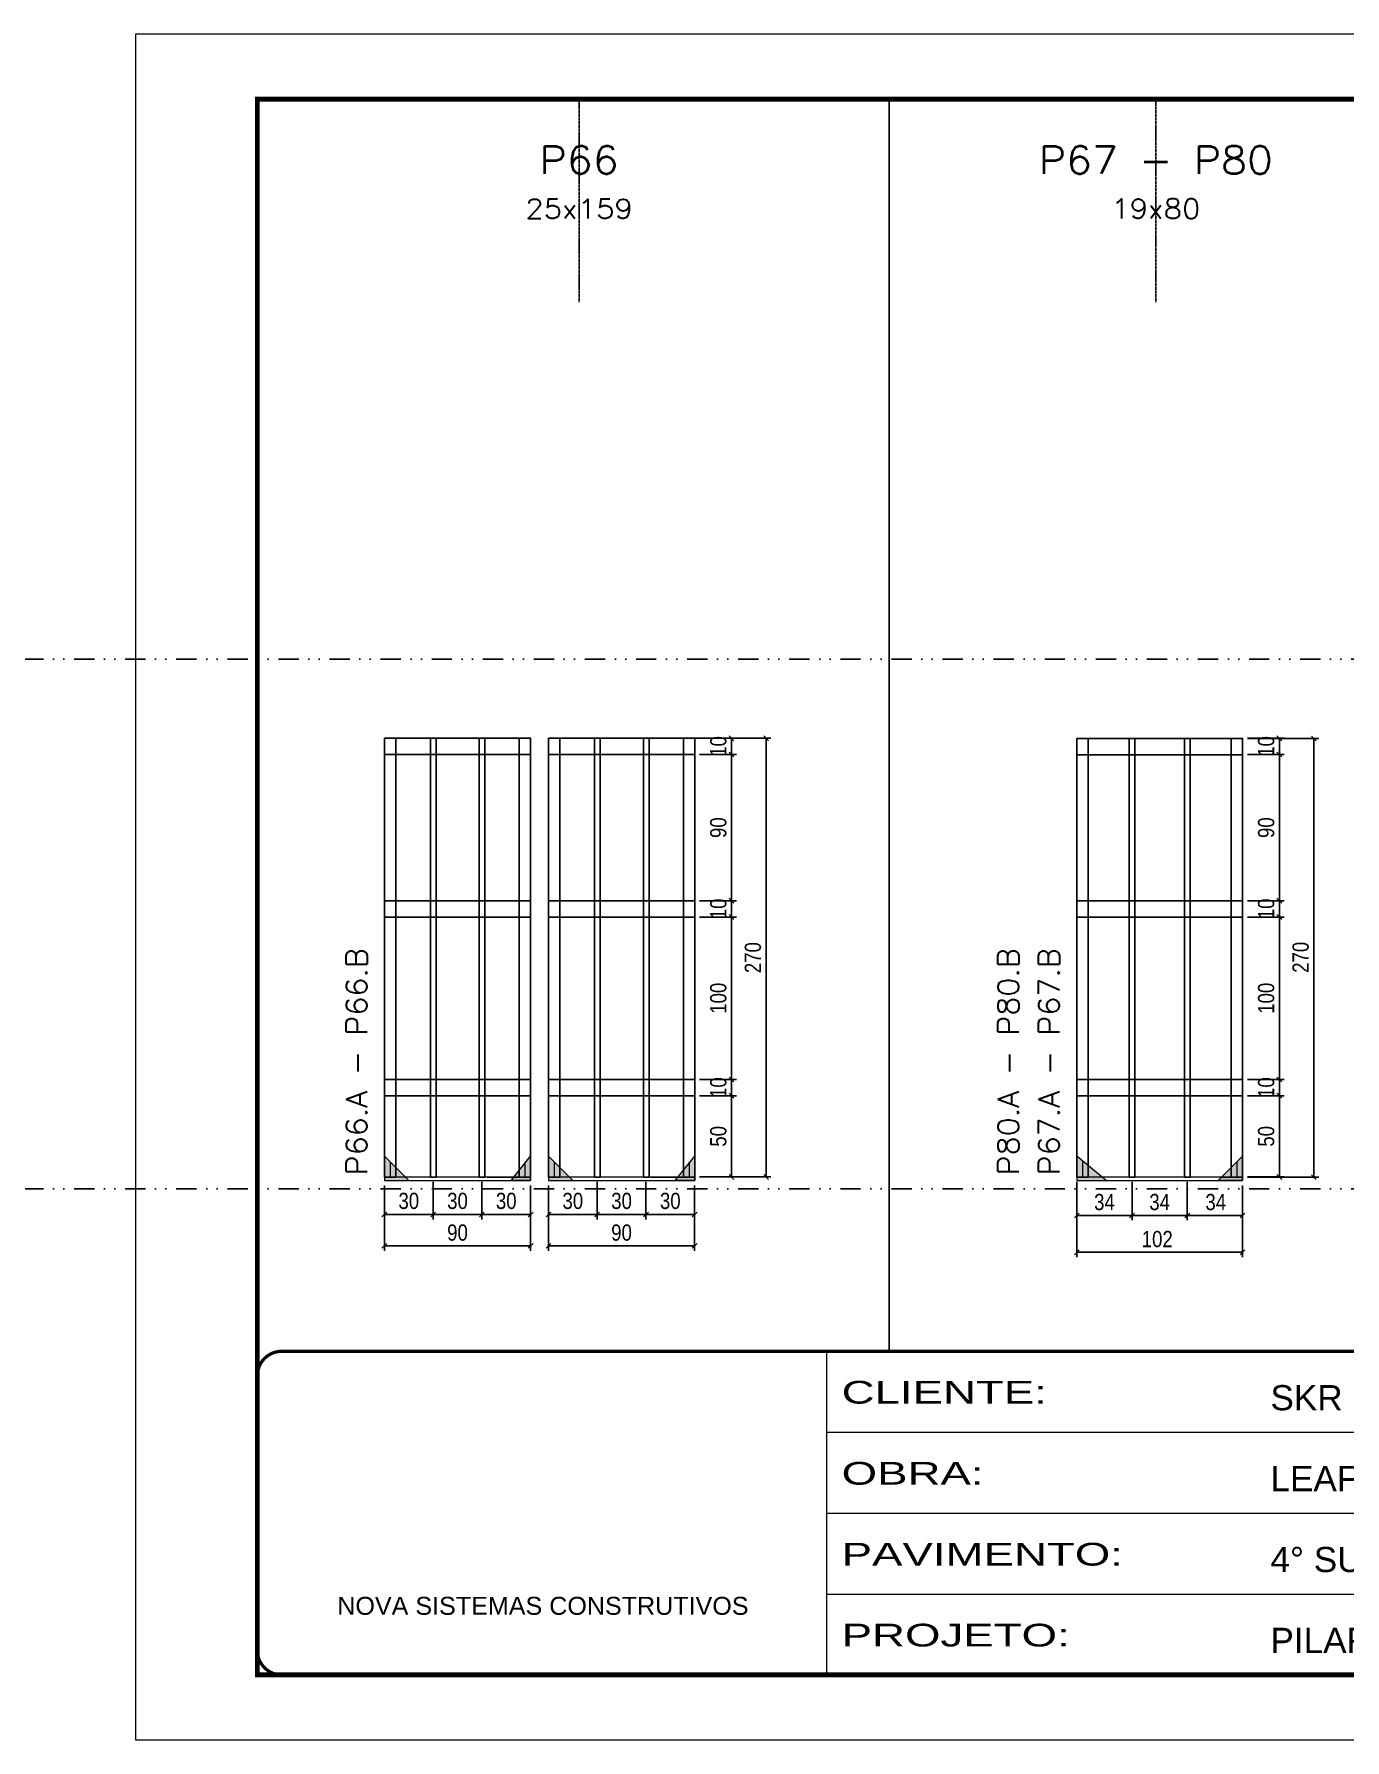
# Model space of a CAD drawing. Header units: millimetres. Extents: x 13777 to 27878, y -21631 to 6985.
# Drawn here: x 15923 to 16730, y -10145 to -9095 of the extents above; entities that cross this region are included whole.
import ezdxf
from ezdxf.enums import TextEntityAlignment as Align

# ---------------------------------------------------------------- set-up
doc = ezdxf.new("R2010")
doc.units = ezdxf.units.MM
for name, pattern in [('CONTINUO', [0]), ('DASHED', [0.75, 0.5, -0.25]), ('DIVIDE2', [0.625, 0.25, -0.125, 0, -0.125, 0, -0.125]), ('HIDDEN', [0.375, 0.25, -0.125])]:
    doc.linetypes.add(name, pattern=pattern)
for name, color, linetype in [('COTA', 241, 'Continuous'), ('Nível', 160, 'Continuous'), ('SARR_2.2x10', 60, 'Continuous'), ('SARR_3.5x7', 81, 'Continuous'), ('SARR_7x7', 40, 'Continuous'), ('Texto de Titulo', 7, 'Continuous'), ('Texto Nível', 251, 'Continuous'), ('Texto Qtd Sarr', 242, 'Continuous')]:
    doc.layers.add(name, color=color, linetype=linetype)
for name, color, linetype, lineweight in [('Folhas', 255, 'Continuous', 9), ('Madeira', 126, 'Continuous', 18), ('Sarr 2.2x7', 40, 'Continuous', 9), ('SARRAFO DE PRESSAO', 251, 'DASHED', 9), ('Texto Seção', 7, 'Continuous', 15)]:
    doc.layers.add(name, color=color, linetype=linetype, lineweight=lineweight)
doc.styles.add('ARIAL', font='arial.ttf')
doc.styles.add('COTA TECNICA', font='techl___.ttf', dxfattribs={"height": 10})
doc.styles.add('REGUA-120', font='ROMANS.shx', dxfattribs={"height": 15})
doc.styles.add('ROMANS', font='romans.shx')
doc.styles.add('Tecnologia', font='')
doc.styles.get('Tecnologia').set_extended_font_data('Forgotten Futurist')
doc.dimstyles.new('PAINEL', dxfattribs={"dimtxt": 10, "dimasz": 3, "dimexe": 3, "dimexo": 3, "dimgap": 3, "dimtad": 1, "dimdec": 1, "dimzin": 12, "dimdsep": 46, "dimtxsty": 'COTA TECNICA', "dimblk1": 'OBLIQUE', "dimblk2": 'OBLIQUE', "dimsah": 1, "dimcen": 0.9, "dimclrd": 4, "dimclre": 4, "dimclrt": 240, "dimadec": 1, "dimazin": 3, "dimtfac": 1, "dimtdec": 1, "dimtmove": 0, "dimatfit": 3, "dimfxl": 1, "dimtolj": 1, "dimtzin": 12, "dimarcsym": 0})

# ---------------------------------------------------------------- blocks, each defined once
blk = doc.blocks.new('_Oblique')
at = {"color": 0, "linetype": 'ByBlock', "lineweight": -2}
blk.add_line((-0.5, -0.5), (0.5, 0.5), dxfattribs=at)
blk = doc.blocks.new('*D2509')
at = {"layer": 'COTA', "color": 4, "lineweight": -2, "transparency": 16777216}
for p, q in [((16239.2, -9804), (16239.2, -9824.9)), ((16269.2, -9801.8), (16269.2, -9824.9)), ((16239.2, -9821.9), (16269.2, -9821.9))]:
    blk.add_line(p, q, dxfattribs=at)
at = {"layer": 'Defpoints', "color": 0, "transparency": 16777216}
for p in [(16239.2, -9801), (16269.2, -9798.8), (16269.2, -9821.9)]:
    blk.add_point(p, dxfattribs=at)
at = {"layer": 'COTA', "color": 4, "lineweight": -2, "transparency": 16777216, "xscale": 3, "yscale": 3, "zscale": 3, "rotation": 180}
blk.add_blockref('_Oblique', (16239.2, -9821.9), dxfattribs=at)
at = {"layer": 'COTA', "color": 4, "lineweight": -2, "transparency": 16777216, "xscale": 3, "yscale": 3, "zscale": 3}
blk.add_blockref('_Oblique', (16269.2, -9821.9), dxfattribs=at)
at = {"layer": 'COTA', "color": 240, "transparency": 16777216, "insert": (16254.2, -9813.6), "char_height": 10, "attachment_point": 5, "style": 'COTA TECNICA'}
blk.add_mtext('\\A1;30', dxfattribs=at)
blk = doc.blocks.new('*D2510')
at = {"layer": 'COTA', "color": 4, "lineweight": -2, "transparency": 16777216}
for p, q in [((16269.2, -9801.8), (16269.2, -9824.9)), ((16299.2, -9801.8), (16299.2, -9824.9)), ((16269.2, -9821.9), (16299.2, -9821.9))]:
    blk.add_line(p, q, dxfattribs=at)
at = {"layer": 'Defpoints', "color": 0, "transparency": 16777216}
for p in [(16269.2, -9798.8), (16299.2, -9798.8), (16299.2, -9821.9)]:
    blk.add_point(p, dxfattribs=at)
at = {"layer": 'COTA', "color": 4, "lineweight": -2, "transparency": 16777216, "xscale": 3, "yscale": 3, "zscale": 3, "rotation": 180}
blk.add_blockref('_Oblique', (16269.2, -9821.9), dxfattribs=at)
at = {"layer": 'COTA', "color": 4, "lineweight": -2, "transparency": 16777216, "xscale": 3, "yscale": 3, "zscale": 3}
blk.add_blockref('_Oblique', (16299.2, -9821.9), dxfattribs=at)
at = {"layer": 'COTA', "color": 240, "transparency": 16777216, "insert": (16284.2, -9813.6), "char_height": 10, "attachment_point": 5, "style": 'COTA TECNICA'}
blk.add_mtext('\\A1;30', dxfattribs=at)
blk = doc.blocks.new('*D2511')
at = {"layer": 'COTA', "color": 4, "lineweight": -2, "transparency": 16777216}
for p, q in [((16299.2, -9801.8), (16299.2, -9824.9)), ((16329.2, -9804), (16329.2, -9824.9)), ((16299.2, -9821.9), (16329.2, -9821.9))]:
    blk.add_line(p, q, dxfattribs=at)
at = {"layer": 'Defpoints', "color": 0, "transparency": 16777216}
for p in [(16299.2, -9798.8), (16329.2, -9801), (16329.2, -9821.9)]:
    blk.add_point(p, dxfattribs=at)
at = {"layer": 'COTA', "color": 4, "lineweight": -2, "transparency": 16777216, "xscale": 3, "yscale": 3, "zscale": 3, "rotation": 180}
blk.add_blockref('_Oblique', (16299.2, -9821.9), dxfattribs=at)
at = {"layer": 'COTA', "color": 4, "lineweight": -2, "transparency": 16777216, "xscale": 3, "yscale": 3, "zscale": 3}
blk.add_blockref('_Oblique', (16329.2, -9821.9), dxfattribs=at)
at = {"layer": 'COTA', "color": 240, "transparency": 16777216, "insert": (16314.2, -9813.6), "char_height": 10, "attachment_point": 5, "style": 'COTA TECNICA'}
blk.add_mtext('\\A1;30', dxfattribs=at)
blk = doc.blocks.new('*D2512')
at = {"layer": 'COTA', "color": 4, "lineweight": -2, "transparency": 16777216}
for p, q in [((16239.2, -9804), (16239.2, -9844.2)), ((16329.2, -9804), (16329.2, -9844.2)), ((16239.2, -9841.2), (16329.2, -9841.2))]:
    blk.add_line(p, q, dxfattribs=at)
at = {"layer": 'Defpoints', "color": 0, "transparency": 16777216}
for p in [(16239.2, -9801), (16329.2, -9801), (16329.2, -9841.2)]:
    blk.add_point(p, dxfattribs=at)
at = {"layer": 'COTA', "color": 4, "lineweight": -2, "transparency": 16777216, "xscale": 3, "yscale": 3, "zscale": 3, "rotation": 180}
blk.add_blockref('_Oblique', (16239.2, -9841.2), dxfattribs=at)
at = {"layer": 'COTA', "color": 4, "lineweight": -2, "transparency": 16777216, "xscale": 3, "yscale": 3, "zscale": 3}
blk.add_blockref('_Oblique', (16329.2, -9841.2), dxfattribs=at)
at = {"layer": 'COTA', "color": 240, "transparency": 16777216, "insert": (16284.2, -9833.1), "char_height": 10, "attachment_point": 5, "style": 'COTA TECNICA'}
blk.add_mtext('\\A1;90', dxfattribs=at)
blk = doc.blocks.new('*D2513')
at = {"layer": 'COTA', "color": 4, "lineweight": -2, "transparency": 16777216}
for p, q in [((16332.2, -9748.8), (16354.9, -9748.8)), ((16351.9, -9798.8), (16351.9, -9748.8)), ((16332.2, -9798.8), (16354.9, -9798.8))]:
    blk.add_line(p, q, dxfattribs=at)
at = {"layer": 'Defpoints', "color": 0, "transparency": 16777216}
for p in [(16329.2, -9748.8), (16351.9, -9748.8), (16329.2, -9798.8)]:
    blk.add_point(p, dxfattribs=at)
at = {"layer": 'COTA', "color": 4, "lineweight": -2, "transparency": 16777216, "xscale": 3, "yscale": 3, "zscale": 3}
for p, rotation in [((16351.9, -9748.8), 90), ((16351.9, -9798.8), 270)]:
    blk.add_blockref('_Oblique', p, dxfattribs=dict(at, rotation=rotation))
at = {"layer": 'COTA', "color": 240, "transparency": 16777216, "insert": (16343.8, -9773.8), "char_height": 10, "attachment_point": 5, "rotation": 90, "style": 'COTA TECNICA'}
blk.add_mtext('\\A1;50', dxfattribs=at)
blk = doc.blocks.new('*D2514')
at = {"layer": 'COTA', "color": 4, "lineweight": -2, "transparency": 16777216}
for p, q in [((16332.2, -9738.8), (16354.9, -9738.8)), ((16351.9, -9748.8), (16351.9, -9738.8)), ((16332.2, -9748.8), (16354.9, -9748.8))]:
    blk.add_line(p, q, dxfattribs=at)
at = {"layer": 'Defpoints', "color": 0, "transparency": 16777216}
for p in [(16329.2, -9738.8), (16351.9, -9738.8), (16329.2, -9748.8)]:
    blk.add_point(p, dxfattribs=at)
at = {"layer": 'COTA', "color": 4, "lineweight": -2, "transparency": 16777216, "xscale": 3, "yscale": 3, "zscale": 3}
for p, rotation in [((16351.9, -9738.8), 90), ((16351.9, -9748.8), 270)]:
    blk.add_blockref('_Oblique', p, dxfattribs=dict(at, rotation=rotation))
at = {"layer": 'COTA', "color": 240, "transparency": 16777216, "insert": (16343.8, -9743.8), "char_height": 10, "attachment_point": 5, "rotation": 90, "style": 'COTA TECNICA'}
blk.add_mtext('\\A1;10', dxfattribs=at)
blk = doc.blocks.new('*D2515')
at = {"layer": 'COTA', "color": 4, "lineweight": -2, "transparency": 16777216}
for p, q in [((16332.2, -9638.8), (16354.9, -9638.8)), ((16351.9, -9738.8), (16351.9, -9638.8)), ((16332.2, -9738.8), (16354.9, -9738.8))]:
    blk.add_line(p, q, dxfattribs=at)
at = {"layer": 'Defpoints', "color": 0, "transparency": 16777216}
for p in [(16329.2, -9638.8), (16351.9, -9638.8), (16329.2, -9738.8)]:
    blk.add_point(p, dxfattribs=at)
at = {"layer": 'COTA', "color": 4, "lineweight": -2, "transparency": 16777216, "xscale": 3, "yscale": 3, "zscale": 3}
for p, rotation in [((16351.9, -9638.8), 90), ((16351.9, -9738.8), 270)]:
    blk.add_blockref('_Oblique', p, dxfattribs=dict(at, rotation=rotation))
at = {"layer": 'COTA', "color": 240, "transparency": 16777216, "insert": (16343.8, -9688.8), "char_height": 10, "attachment_point": 5, "rotation": 90, "style": 'COTA TECNICA'}
blk.add_mtext('\\A1;100', dxfattribs=at)
blk = doc.blocks.new('*D2516')
at = {"layer": 'COTA', "color": 4, "lineweight": -2, "transparency": 16777216}
for p, q in [((16332.2, -9628.8), (16354.9, -9628.8)), ((16332.2, -9638.8), (16354.9, -9638.8)), ((16351.9, -9638.8), (16351.9, -9628.8))]:
    blk.add_line(p, q, dxfattribs=at)
at = {"layer": 'Defpoints', "color": 0, "transparency": 16777216}
for p in [(16329.2, -9628.8), (16329.2, -9638.8), (16351.9, -9628.8)]:
    blk.add_point(p, dxfattribs=at)
at = {"layer": 'COTA', "color": 4, "lineweight": -2, "transparency": 16777216, "xscale": 3, "yscale": 3, "zscale": 3}
for p, rotation in [((16351.9, -9628.8), 90), ((16351.9, -9638.8), 270)]:
    blk.add_blockref('_Oblique', p, dxfattribs=dict(at, rotation=rotation))
at = {"layer": 'COTA', "color": 240, "transparency": 16777216, "insert": (16343.8, -9633.8), "char_height": 10, "attachment_point": 5, "rotation": 90, "style": 'COTA TECNICA'}
blk.add_mtext('\\A1;10', dxfattribs=at)
blk = doc.blocks.new('*D2517')
at = {"layer": 'COTA', "color": 4, "lineweight": -2, "transparency": 16777216}
for p, q in [((16332.2, -9538.8), (16354.9, -9538.8)), ((16351.9, -9628.8), (16351.9, -9538.8)), ((16332.2, -9628.8), (16354.9, -9628.8))]:
    blk.add_line(p, q, dxfattribs=at)
at = {"layer": 'Defpoints', "color": 0, "transparency": 16777216}
for p in [(16329.2, -9538.8), (16351.9, -9538.8), (16329.2, -9628.8)]:
    blk.add_point(p, dxfattribs=at)
at = {"layer": 'COTA', "color": 4, "lineweight": -2, "transparency": 16777216, "xscale": 3, "yscale": 3, "zscale": 3}
for p, rotation in [((16351.9, -9538.8), 90), ((16351.9, -9628.8), 270)]:
    blk.add_blockref('_Oblique', p, dxfattribs=dict(at, rotation=rotation))
at = {"layer": 'COTA', "color": 240, "transparency": 16777216, "insert": (16343.8, -9583.8), "char_height": 10, "attachment_point": 5, "rotation": 90, "style": 'COTA TECNICA'}
blk.add_mtext('\\A1;90', dxfattribs=at)
blk = doc.blocks.new('*D2518')
at = {"layer": 'COTA', "color": 4, "lineweight": -2, "transparency": 16777216}
for p, q in [((16332.2, -9528.8), (16354.9, -9528.8)), ((16351.9, -9538.8), (16351.9, -9528.8)), ((16332.2, -9538.8), (16354.9, -9538.8))]:
    blk.add_line(p, q, dxfattribs=at)
at = {"layer": 'Defpoints', "color": 0, "transparency": 16777216}
for p in [(16329.2, -9528.8), (16351.9, -9528.8), (16329.2, -9538.8)]:
    blk.add_point(p, dxfattribs=at)
at = {"layer": 'COTA', "color": 4, "lineweight": -2, "transparency": 16777216, "xscale": 3, "yscale": 3, "zscale": 3}
for p, rotation in [((16351.9, -9528.8), 90), ((16351.9, -9538.8), 270)]:
    blk.add_blockref('_Oblique', p, dxfattribs=dict(at, rotation=rotation))
at = {"layer": 'COTA', "color": 240, "transparency": 16777216, "insert": (16343.8, -9533.8), "char_height": 10, "attachment_point": 5, "rotation": 90, "style": 'COTA TECNICA'}
blk.add_mtext('\\A1;10', dxfattribs=at)
blk = doc.blocks.new('*D2519')
at = {"layer": 'COTA', "color": 4, "lineweight": -2, "transparency": 16777216}
for p, q in [((16138.2, -9804), (16138.2, -9824.9)), ((16168.2, -9801.8), (16168.2, -9824.9)), ((16138.2, -9821.9), (16168.2, -9821.9))]:
    blk.add_line(p, q, dxfattribs=at)
at = {"layer": 'Defpoints', "color": 0, "transparency": 16777216}
for p in [(16138.2, -9801), (16168.2, -9798.8), (16168.2, -9821.9)]:
    blk.add_point(p, dxfattribs=at)
at = {"layer": 'COTA', "color": 4, "lineweight": -2, "transparency": 16777216, "xscale": 3, "yscale": 3, "zscale": 3, "rotation": 180}
blk.add_blockref('_Oblique', (16138.2, -9821.9), dxfattribs=at)
at = {"layer": 'COTA', "color": 4, "lineweight": -2, "transparency": 16777216, "xscale": 3, "yscale": 3, "zscale": 3}
blk.add_blockref('_Oblique', (16168.2, -9821.9), dxfattribs=at)
at = {"layer": 'COTA', "color": 240, "transparency": 16777216, "insert": (16153.2, -9813.6), "char_height": 10, "attachment_point": 5, "style": 'COTA TECNICA'}
blk.add_mtext('\\A1;30', dxfattribs=at)
blk = doc.blocks.new('*D2520')
at = {"layer": 'COTA', "color": 4, "lineweight": -2, "transparency": 16777216}
for p, q in [((16168.2, -9801.8), (16168.2, -9824.9)), ((16198.2, -9801.8), (16198.2, -9824.9)), ((16168.2, -9821.9), (16198.2, -9821.9))]:
    blk.add_line(p, q, dxfattribs=at)
at = {"layer": 'Defpoints', "color": 0, "transparency": 16777216}
for p in [(16168.2, -9798.8), (16198.2, -9798.8), (16198.2, -9821.9)]:
    blk.add_point(p, dxfattribs=at)
at = {"layer": 'COTA', "color": 4, "lineweight": -2, "transparency": 16777216, "xscale": 3, "yscale": 3, "zscale": 3, "rotation": 180}
blk.add_blockref('_Oblique', (16168.2, -9821.9), dxfattribs=at)
at = {"layer": 'COTA', "color": 4, "lineweight": -2, "transparency": 16777216, "xscale": 3, "yscale": 3, "zscale": 3}
blk.add_blockref('_Oblique', (16198.2, -9821.9), dxfattribs=at)
at = {"layer": 'COTA', "color": 240, "transparency": 16777216, "insert": (16183.2, -9813.6), "char_height": 10, "attachment_point": 5, "style": 'COTA TECNICA'}
blk.add_mtext('\\A1;30', dxfattribs=at)
blk = doc.blocks.new('*D2521')
at = {"layer": 'COTA', "color": 4, "lineweight": -2, "transparency": 16777216}
for p, q in [((16198.2, -9801.8), (16198.2, -9824.9)), ((16228.2, -9804), (16228.2, -9824.9)), ((16198.2, -9821.9), (16228.2, -9821.9))]:
    blk.add_line(p, q, dxfattribs=at)
at = {"layer": 'Defpoints', "color": 0, "transparency": 16777216}
for p in [(16198.2, -9798.8), (16228.2, -9801), (16228.2, -9821.9)]:
    blk.add_point(p, dxfattribs=at)
at = {"layer": 'COTA', "color": 4, "lineweight": -2, "transparency": 16777216, "xscale": 3, "yscale": 3, "zscale": 3, "rotation": 180}
blk.add_blockref('_Oblique', (16198.2, -9821.9), dxfattribs=at)
at = {"layer": 'COTA', "color": 4, "lineweight": -2, "transparency": 16777216, "xscale": 3, "yscale": 3, "zscale": 3}
blk.add_blockref('_Oblique', (16228.2, -9821.9), dxfattribs=at)
at = {"layer": 'COTA', "color": 240, "transparency": 16777216, "insert": (16213.2, -9813.6), "char_height": 10, "attachment_point": 5, "style": 'COTA TECNICA'}
blk.add_mtext('\\A1;30', dxfattribs=at)
blk = doc.blocks.new('*D2522')
at = {"layer": 'COTA', "color": 4, "lineweight": -2, "transparency": 16777216}
for p, q in [((16138.2, -9804), (16138.2, -9844.2)), ((16228.2, -9804), (16228.2, -9844.2)), ((16138.2, -9841.2), (16228.2, -9841.2))]:
    blk.add_line(p, q, dxfattribs=at)
at = {"layer": 'Defpoints', "color": 0, "transparency": 16777216}
for p in [(16138.2, -9801), (16228.2, -9801), (16228.2, -9841.2)]:
    blk.add_point(p, dxfattribs=at)
at = {"layer": 'COTA', "color": 4, "lineweight": -2, "transparency": 16777216, "xscale": 3, "yscale": 3, "zscale": 3, "rotation": 180}
blk.add_blockref('_Oblique', (16138.2, -9841.2), dxfattribs=at)
at = {"layer": 'COTA', "color": 4, "lineweight": -2, "transparency": 16777216, "xscale": 3, "yscale": 3, "zscale": 3}
blk.add_blockref('_Oblique', (16228.2, -9841.2), dxfattribs=at)
at = {"layer": 'COTA', "color": 240, "transparency": 16777216, "insert": (16183.2, -9833.1), "char_height": 10, "attachment_point": 5, "style": 'COTA TECNICA'}
blk.add_mtext('\\A1;90', dxfattribs=at)
blk = doc.blocks.new('*D2523')
at = {"layer": 'COTA', "color": 4, "lineweight": -2, "transparency": 16777216}
for p, q in [((16274, -9528.8), (16376.2, -9528.8)), ((16373.2, -9798.8), (16373.2, -9528.8)), ((16332.2, -9798.8), (16376.2, -9798.8))]:
    blk.add_line(p, q, dxfattribs=at)
at = {"layer": 'Defpoints', "color": 0, "transparency": 16777216}
for p in [(16271, -9528.8), (16373.2, -9528.8), (16329.2, -9798.8)]:
    blk.add_point(p, dxfattribs=at)
at = {"layer": 'COTA', "color": 4, "lineweight": -2, "transparency": 16777216, "xscale": 3, "yscale": 3, "zscale": 3}
for p, rotation in [((16373.2, -9528.8), 90), ((16373.2, -9798.8), 270)]:
    blk.add_blockref('_Oblique', p, dxfattribs=dict(at, rotation=rotation))
at = {"layer": 'COTA', "color": 240, "transparency": 16777216, "insert": (16365.1, -9663.8), "char_height": 10, "attachment_point": 5, "rotation": 90, "style": 'COTA TECNICA'}
blk.add_mtext('\\A1;270', dxfattribs=at)
blk = doc.blocks.new('titulo1')
at = {"layer": 'Defpoints', "color": 252, "linetype": 'HIDDEN', "ltscale": 2}
blk.add_line((0, 0), (0, 125), dxfattribs=at)
at = {"layer": 'Defpoints', "style": 'ROMANS', "oblique": 15}
blk.add_attdef('FOLHA', text='', height=10, dxfattribs=at).set_placement((0, 15.6), align=Align.MIDDLE_CENTER)
at = {"layer": 'Texto Qtd Sarr', "color": 3, "style": 'ROMANS', "oblique": 15}
for tag, height, p in [('TITULO', 17, (0, 71.4)), ('SEÇÃO', 12, (0, 41.5))]:
    blk.add_attdef(tag, text='', height=height, dxfattribs=at).set_placement(p, align=Align.MIDDLE_CENTER)
blk = doc.blocks.new('*D2524')
at = {"layer": 'COTA', "color": 4, "lineweight": -2, "transparency": 16777216}
for p, q in [((16564.5, -9817), (16564.5, -9848.2)), ((16666.5, -9817), (16666.5, -9848.2)), ((16666.5, -9845.2), (16564.5, -9845.2))]:
    blk.add_line(p, q, dxfattribs=at)
at = {"layer": 'Defpoints', "color": 0, "transparency": 16777216}
for p in [(16564.5, -9814), (16666.5, -9814), (16564.5, -9845.2)]:
    blk.add_point(p, dxfattribs=at)
at = {"layer": 'COTA', "color": 4, "lineweight": -2, "transparency": 16777216, "xscale": 3, "yscale": 3, "zscale": 3, "rotation": 180}
blk.add_blockref('_Oblique', (16564.5, -9845.2), dxfattribs=at)
at = {"layer": 'COTA', "color": 4, "lineweight": -2, "transparency": 16777216, "xscale": 3, "yscale": 3, "zscale": 3}
blk.add_blockref('_Oblique', (16666.5, -9845.2), dxfattribs=at)
at = {"layer": 'COTA', "color": 240, "transparency": 16777216, "insert": (16614, -9837.1), "char_height": 10, "attachment_point": 5, "style": 'COTA TECNICA'}
blk.add_mtext('\\A1;102', dxfattribs=at)
blk = doc.blocks.new('*D2525')
at = {"layer": 'COTA', "color": 4, "lineweight": -2, "transparency": 16777216}
for p, q in [((16564.5, -9801.8), (16564.5, -9825.5)), ((16598.5, -9801.8), (16598.5, -9825.5)), ((16598.5, -9822.5), (16564.5, -9822.5))]:
    blk.add_line(p, q, dxfattribs=at)
at = {"layer": 'Defpoints', "color": 0, "transparency": 16777216}
for p in [(16564.5, -9798.8), (16598.5, -9798.8), (16564.5, -9822.5)]:
    blk.add_point(p, dxfattribs=at)
at = {"layer": 'COTA', "color": 4, "lineweight": -2, "transparency": 16777216, "xscale": 3, "yscale": 3, "zscale": 3, "rotation": 180}
blk.add_blockref('_Oblique', (16564.5, -9822.5), dxfattribs=at)
at = {"layer": 'COTA', "color": 4, "lineweight": -2, "transparency": 16777216, "xscale": 3, "yscale": 3, "zscale": 3}
blk.add_blockref('_Oblique', (16598.5, -9822.5), dxfattribs=at)
at = {"layer": 'COTA', "color": 240, "transparency": 16777216, "insert": (16581.5, -9814.3), "char_height": 10, "attachment_point": 5, "style": 'COTA TECNICA'}
blk.add_mtext('\\A1;34', dxfattribs=at)
blk = doc.blocks.new('*D2526')
at = {"layer": 'COTA', "color": 4, "lineweight": -2, "transparency": 16777216}
for p, q in [((16632.5, -9801.8), (16632.5, -9825.5)), ((16666.5, -9804), (16666.5, -9825.5)), ((16632.5, -9822.5), (16666.5, -9822.5))]:
    blk.add_line(p, q, dxfattribs=at)
at = {"layer": 'Defpoints', "color": 0, "transparency": 16777216}
for p in [(16632.5, -9798.8), (16666.5, -9801), (16666.5, -9822.5)]:
    blk.add_point(p, dxfattribs=at)
at = {"layer": 'COTA', "color": 4, "lineweight": -2, "transparency": 16777216, "xscale": 3, "yscale": 3, "zscale": 3, "rotation": 180}
blk.add_blockref('_Oblique', (16632.5, -9822.5), dxfattribs=at)
at = {"layer": 'COTA', "color": 4, "lineweight": -2, "transparency": 16777216, "xscale": 3, "yscale": 3, "zscale": 3}
blk.add_blockref('_Oblique', (16666.5, -9822.5), dxfattribs=at)
at = {"layer": 'COTA', "color": 240, "transparency": 16777216, "insert": (16650, -9814.3), "char_height": 10, "attachment_point": 5, "style": 'COTA TECNICA'}
blk.add_mtext('\\A1;34', dxfattribs=at)
blk = doc.blocks.new('*D2527')
at = {"layer": 'COTA', "color": 4, "lineweight": -2, "transparency": 16777216}
for p, q in [((16669.5, -9748.8), (16692.2, -9748.8)), ((16689.2, -9798.8), (16689.2, -9748.8)), ((16669.5, -9798.8), (16692.2, -9798.8))]:
    blk.add_line(p, q, dxfattribs=at)
at = {"layer": 'Defpoints', "color": 0, "transparency": 16777216}
for p in [(16666.5, -9748.8), (16689.2, -9748.8), (16666.5, -9798.8)]:
    blk.add_point(p, dxfattribs=at)
at = {"layer": 'COTA', "color": 4, "lineweight": -2, "transparency": 16777216, "xscale": 3, "yscale": 3, "zscale": 3}
for p, rotation in [((16689.2, -9748.8), 90), ((16689.2, -9798.8), 270)]:
    blk.add_blockref('_Oblique', p, dxfattribs=dict(at, rotation=rotation))
at = {"layer": 'COTA', "color": 240, "transparency": 16777216, "insert": (16681.1, -9773.8), "char_height": 10, "attachment_point": 5, "rotation": 90, "style": 'COTA TECNICA'}
blk.add_mtext('\\A1;50', dxfattribs=at)
blk = doc.blocks.new('*D2528')
at = {"layer": 'COTA', "color": 4, "lineweight": -2, "transparency": 16777216}
for p, q in [((16598.5, -9801.8), (16598.5, -9825.5)), ((16632.5, -9801.8), (16632.5, -9825.5)), ((16598.5, -9822.5), (16632.5, -9822.5))]:
    blk.add_line(p, q, dxfattribs=at)
at = {"layer": 'Defpoints', "color": 0, "transparency": 16777216}
for p in [(16598.5, -9798.8), (16632.5, -9798.8), (16632.5, -9822.5)]:
    blk.add_point(p, dxfattribs=at)
at = {"layer": 'COTA', "color": 4, "lineweight": -2, "transparency": 16777216, "xscale": 3, "yscale": 3, "zscale": 3, "rotation": 180}
blk.add_blockref('_Oblique', (16598.5, -9822.5), dxfattribs=at)
at = {"layer": 'COTA', "color": 4, "lineweight": -2, "transparency": 16777216, "xscale": 3, "yscale": 3, "zscale": 3}
blk.add_blockref('_Oblique', (16632.5, -9822.5), dxfattribs=at)
at = {"layer": 'COTA', "color": 240, "transparency": 16777216, "insert": (16615.5, -9814.3), "char_height": 10, "attachment_point": 5, "style": 'COTA TECNICA'}
blk.add_mtext('\\A1;34', dxfattribs=at)
blk = doc.blocks.new('*D2529')
at = {"layer": 'COTA', "color": 4, "lineweight": -2, "transparency": 16777216}
for p, q in [((16669.5, -9738.8), (16692.2, -9738.8)), ((16689.2, -9748.8), (16689.2, -9738.8)), ((16669.5, -9748.8), (16692.2, -9748.8))]:
    blk.add_line(p, q, dxfattribs=at)
at = {"layer": 'Defpoints', "color": 0, "transparency": 16777216}
for p in [(16666.5, -9738.8), (16689.2, -9738.8), (16666.5, -9748.8)]:
    blk.add_point(p, dxfattribs=at)
at = {"layer": 'COTA', "color": 4, "lineweight": -2, "transparency": 16777216, "xscale": 3, "yscale": 3, "zscale": 3}
for p, rotation in [((16689.2, -9738.8), 90), ((16689.2, -9748.8), 270)]:
    blk.add_blockref('_Oblique', p, dxfattribs=dict(at, rotation=rotation))
at = {"layer": 'COTA', "color": 240, "transparency": 16777216, "insert": (16681.1, -9743.8), "char_height": 10, "attachment_point": 5, "rotation": 90, "style": 'COTA TECNICA'}
blk.add_mtext('\\A1;10', dxfattribs=at)
blk = doc.blocks.new('*D2530')
at = {"layer": 'COTA', "color": 4, "lineweight": -2, "transparency": 16777216}
for p, q in [((16669.5, -9638.8), (16692.2, -9638.8)), ((16689.2, -9738.8), (16689.2, -9638.8)), ((16669.5, -9738.8), (16692.2, -9738.8))]:
    blk.add_line(p, q, dxfattribs=at)
at = {"layer": 'Defpoints', "color": 0, "transparency": 16777216}
for p in [(16666.5, -9638.8), (16689.2, -9638.8), (16666.5, -9738.8)]:
    blk.add_point(p, dxfattribs=at)
at = {"layer": 'COTA', "color": 4, "lineweight": -2, "transparency": 16777216, "xscale": 3, "yscale": 3, "zscale": 3}
for p, rotation in [((16689.2, -9638.8), 90), ((16689.2, -9738.8), 270)]:
    blk.add_blockref('_Oblique', p, dxfattribs=dict(at, rotation=rotation))
at = {"layer": 'COTA', "color": 240, "transparency": 16777216, "insert": (16681.1, -9688.8), "char_height": 10, "attachment_point": 5, "rotation": 90, "style": 'COTA TECNICA'}
blk.add_mtext('\\A1;100', dxfattribs=at)
blk = doc.blocks.new('*D2531')
at = {"layer": 'COTA', "color": 4, "lineweight": -2, "transparency": 16777216}
for p, q in [((16669.5, -9628.8), (16692.2, -9628.8)), ((16669.5, -9638.8), (16692.2, -9638.8)), ((16689.2, -9638.8), (16689.2, -9628.8))]:
    blk.add_line(p, q, dxfattribs=at)
at = {"layer": 'Defpoints', "color": 0, "transparency": 16777216}
for p in [(16666.5, -9628.8), (16666.5, -9638.8), (16689.2, -9628.8)]:
    blk.add_point(p, dxfattribs=at)
at = {"layer": 'COTA', "color": 4, "lineweight": -2, "transparency": 16777216, "xscale": 3, "yscale": 3, "zscale": 3}
for p, rotation in [((16689.2, -9628.8), 90), ((16689.2, -9638.8), 270)]:
    blk.add_blockref('_Oblique', p, dxfattribs=dict(at, rotation=rotation))
at = {"layer": 'COTA', "color": 240, "transparency": 16777216, "insert": (16681.1, -9633.8), "char_height": 10, "attachment_point": 5, "rotation": 90, "style": 'COTA TECNICA'}
blk.add_mtext('\\A1;10', dxfattribs=at)
blk = doc.blocks.new('*D2532')
at = {"layer": 'COTA', "color": 4, "lineweight": -2, "transparency": 16777216}
for p, q in [((16669.5, -9538.8), (16692.2, -9538.8)), ((16689.2, -9628.8), (16689.2, -9538.8)), ((16669.5, -9628.8), (16692.2, -9628.8))]:
    blk.add_line(p, q, dxfattribs=at)
at = {"layer": 'Defpoints', "color": 0, "transparency": 16777216}
for p in [(16666.5, -9538.8), (16689.2, -9538.8), (16666.5, -9628.8)]:
    blk.add_point(p, dxfattribs=at)
at = {"layer": 'COTA', "color": 4, "lineweight": -2, "transparency": 16777216, "xscale": 3, "yscale": 3, "zscale": 3}
for p, rotation in [((16689.2, -9538.8), 90), ((16689.2, -9628.8), 270)]:
    blk.add_blockref('_Oblique', p, dxfattribs=dict(at, rotation=rotation))
at = {"layer": 'COTA', "color": 240, "transparency": 16777216, "insert": (16681.1, -9583.8), "char_height": 10, "attachment_point": 5, "rotation": 90, "style": 'COTA TECNICA'}
blk.add_mtext('\\A1;90', dxfattribs=at)
blk = doc.blocks.new('*D2533')
at = {"layer": 'COTA', "color": 4, "lineweight": -2, "transparency": 16777216}
for p, q in [((16669.5, -9528.8), (16692.2, -9528.8)), ((16689.2, -9538.8), (16689.2, -9528.8)), ((16669.5, -9538.8), (16692.2, -9538.8))]:
    blk.add_line(p, q, dxfattribs=at)
at = {"layer": 'Defpoints', "color": 0, "transparency": 16777216}
for p in [(16666.5, -9528.8), (16689.2, -9528.8), (16666.5, -9538.8)]:
    blk.add_point(p, dxfattribs=at)
at = {"layer": 'COTA', "color": 4, "lineweight": -2, "transparency": 16777216, "xscale": 3, "yscale": 3, "zscale": 3}
for p, rotation in [((16689.2, -9528.8), 90), ((16689.2, -9538.8), 270)]:
    blk.add_blockref('_Oblique', p, dxfattribs=dict(at, rotation=rotation))
at = {"layer": 'COTA', "color": 240, "transparency": 16777216, "insert": (16681.1, -9533.8), "char_height": 10, "attachment_point": 5, "rotation": 90, "style": 'COTA TECNICA'}
blk.add_mtext('\\A1;10', dxfattribs=at)
blk = doc.blocks.new('*D2534')
at = {"layer": 'COTA', "color": 4, "lineweight": -2, "transparency": 16777216}
for p, q in [((16669.5, -9528.9), (16713.4, -9528.9)), ((16710.4, -9798.9), (16710.4, -9528.9)), ((16669.5, -9798.9), (16713.4, -9798.9))]:
    blk.add_line(p, q, dxfattribs=at)
at = {"layer": 'Defpoints', "color": 0, "transparency": 16777216}
for p in [(16666.5, -9528.9), (16710.4, -9528.9), (16666.5, -9798.9)]:
    blk.add_point(p, dxfattribs=at)
at = {"layer": 'COTA', "color": 4, "lineweight": -2, "transparency": 16777216, "xscale": 3, "yscale": 3, "zscale": 3}
for p, rotation in [((16710.4, -9528.9), 90), ((16710.4, -9798.9), 270)]:
    blk.add_blockref('_Oblique', p, dxfattribs=dict(at, rotation=rotation))
at = {"layer": 'COTA', "color": 240, "transparency": 16777216, "insert": (16702.3, -9663.6), "char_height": 10, "attachment_point": 5, "rotation": 90, "style": 'COTA TECNICA'}
blk.add_mtext('\\A1;270', dxfattribs=at)
blk = doc.blocks.new('9999999999')
at = {"color": 30, "linetype": 'CONTINUO'}
for p, q in [((98564.6, 34230.2), (98564.6, 34429.4)), ((98564.6, 34379.6), (99584, 34379.6)), ((98564.6, 34329.8), (99488, 34329.8)), ((99584, 34329.8), (99488, 34329.8)), ((99488, 34329.8), (99488, 34230.2)), ((98564.6, 34280), (99488, 34280))]:
    blk.add_line(p, q, dxfattribs=at)
at = {"color": 30, "linetype": 'CONTINUO', "const_width": 2}
blk.add_lwpolyline([(99584, 34230.2), (99584, 34414.4, 0.414214), (99569, 34429.4), (98229, 34429.4, 0.414214), (98214, 34414.4), (98214, 34245.2, 0.414214), (98229, 34230.2), (99584, 34230.2)], format="xyb", dxfattribs=at)
at = {"layer": 'Folhas'}
blk.add_lwpolyline([(98139, 34190.2), (99624, 34190.2), (99624, 35240.2), (98139, 35240.2)], close=True, dxfattribs=at)
at = {"layer": 'Folhas', "color": 30, "const_width": 3}
blk.add_lwpolyline([(98214, 34230.2), (99584, 34230.2), (99584, 35200.2), (98214, 35200.2)], close=True, dxfattribs=at)
at = {"color": 7, "linetype": 'Continuous', "ltscale": 5, "style": 'ARIAL'}
for s, height, p in [('SKR', 15.48, (98837.7, 34393.1)), ('LEAF LOEFGREN', 15.483, (98837.7, 34343.3)), ('4° SUBSOLO', 15.48, (98837.7, 34293.5)), ('NOVA SISTEMAS CONSTRUTIVOS', 11.059, (98263.2, 34267.2)), ('PILARES', 15.48, (98837.7, 34243.7))]:
    blk.add_text(s, height=height, dxfattribs=at).set_placement(p)
at = {"layer": 'Folhas', "color": 7, "style": 'Tecnologia', "width": 1.5}
for s, p in [('CLIENTE:', (98573.7, 34397.2)), ('OBRA:', (98573.7, 34347.3)), ('PAVIMENTO:', (98573.7, 34297.5)), ('PROJETO:', (98573.7, 34247.7))]:
    blk.add_text(s, height=14, dxfattribs=at).set_placement(p)

msp = doc.modelspace()

# ---------------------------------------------------------------- hatches: boundary and pattern name
at = {"layer": 'Madeira'}
h = msp.add_hatch(color=252, dxfattribs=at)
h.dxf.hatch_style = 2
h.paths.add_polyline_path([(16138.24, -9786.04), (16138.24, -9801.04), (16153.24, -9801.04)])
h = msp.add_hatch(color=252, dxfattribs=at)
h.dxf.hatch_style = 2
h.paths.add_polyline_path([(16228.24, -9786.04), (16228.24, -9801.04), (16216.24, -9801.04)])
h = msp.add_hatch(color=252, dxfattribs=at)
h.dxf.hatch_style = 2
h.paths.add_polyline_path([(16239.24, -9786.04), (16239.24, -9801.04), (16254.24, -9801.04)])
h = msp.add_hatch(color=252, dxfattribs=at)
h.dxf.hatch_style = 2
h.paths.add_polyline_path([(16329.24, -9786.04), (16329.24, -9801.04), (16317.24, -9801.04)])
h = msp.add_hatch(color=252, dxfattribs=at)
h.dxf.hatch_style = 2
h.paths.add_polyline_path([(16564.5, -9786.04), (16564.5, -9801.04), (16582.5, -9801.04)])
h = msp.add_hatch(color=252, dxfattribs=at)
h.dxf.hatch_style = 2
h.paths.add_polyline_path([(16666.5, -9786.04), (16666.5, -9801.04), (16651.5, -9801.04)])

# ---------------------------------------------------------------- linework, layer by layer
at = {"layer": 'Madeira', "color": 250, "linetype": 'HIDDEN'}
for p, q in [((16141.74, -9789.54), (16141.74, -9798.84)), ((16224.74, -9789.54), (16224.74, -9798.84)), ((16242.74, -9789.54), (16242.74, -9798.84)), ((16325.74, -9789.54), (16325.74, -9798.84)), ((16148.08, -9798.84), (16138.24, -9798.84)), ((16148.08, -9798.84), (16138.24, -9798.84)), ((16218.41, -9798.84), (16228.24, -9798.84)), ((16218.41, -9798.84), (16228.24, -9798.84)), ((16249.08, -9798.84), (16239.24, -9798.84)), ((16249.08, -9798.84), (16239.24, -9798.84)), ((16319.41, -9798.84), (16329.24, -9798.84)), ((16319.41, -9798.84), (16329.24, -9798.84))]:
    msp.add_line(p, q, dxfattribs=at)
at = {"layer": 'Madeira', "color": 1, "linetype": 'HIDDEN'}
for p, q in [((16141.74, -9789.54), (16141.74, -9798.84)), ((16145.24, -9793.04), (16145.24, -9798.84)), ((16224.74, -9789.54), (16224.74, -9798.84)), ((16242.74, -9789.54), (16242.74, -9798.84)), ((16246.24, -9793.04), (16246.24, -9798.84)), ((16325.74, -9789.54), (16325.74, -9798.84)), ((16568, -9789.54), (16568, -9798.84)), ((16568, -9789.54), (16568, -9798.84)), ((16571.5, -9793.04), (16571.5, -9798.84)), ((16663, -9789.54), (16663, -9798.84)), ((16663, -9789.54), (16663, -9798.84)), ((16154.04, -9798.84), (16138.24, -9798.84)), ((16201.44, -9798.84), (16228.24, -9798.84)), ((16255.04, -9798.84), (16239.24, -9798.84)), ((16302.44, -9798.84), (16329.24, -9798.84)), ((16574.34, -9798.84), (16564.5, -9798.84)), ((16574.34, -9798.84), (16564.5, -9798.84)), ((16580.3, -9798.84), (16564.5, -9798.84)), ((16653.7, -9798.84), (16666.5, -9798.84)), ((16656.67, -9798.84), (16666.5, -9798.84)), ((16656.67, -9798.84), (16666.5, -9798.84))]:
    msp.add_line(p, q, dxfattribs=at)
at = {"layer": 'Madeira', "color": 250}
for p, q in [((16138.24, -9798.84), (16138.24, -9801.04)), ((16138.24, -9798.84), (16138.24, -9801.04)), ((16138.24, -9798.84), (16138.24, -9801.04)), ((16239.24, -9798.84), (16239.24, -9801.04)), ((16239.24, -9798.84), (16239.24, -9801.04)), ((16239.24, -9798.84), (16239.24, -9801.04))]:
    msp.add_line(p, q, dxfattribs=at)
at = {"layer": 'Madeira'}
msp.add_line((16564.5, -9798.84), (16564.5, -9801.04), dxfattribs=at)
msp.add_line((16564.5, -9798.84), (16564.5, -9801.04), dxfattribs=at)
msp.add_line((16564.5, -9798.84), (16564.5, -9801.04), dxfattribs=at)
at = {"layer": 'Madeira', "color": 0}
for points in [[(16138.24, -9786.04), (16138.24, -9801.04), (16153.24, -9801.04), (16138.24, -9786.04)], [(16228.24, -9786.04), (16228.24, -9801.04), (16216.24, -9801.04), (16228.24, -9786.04)], [(16239.24, -9786.04), (16239.24, -9801.04), (16254.24, -9801.04), (16239.24, -9786.04)], [(16329.24, -9786.04), (16329.24, -9801.04), (16317.24, -9801.04), (16329.24, -9786.04)], [(16564.5, -9786.04), (16564.5, -9801.04), (16582.5, -9801.04), (16564.5, -9786.04)], [(16666.5, -9786.04), (16666.5, -9801.04), (16651.5, -9801.04), (16666.5, -9786.04)]]:
    msp.add_lwpolyline(points, dxfattribs=at)
at = {"layer": 'Nível', "color": 4, "linetype": 'DIVIDE2', "ltscale": 50}
for p, q in [((13777.11, -9480.04), (21531.15, -9480.04)), ((13777.11, -9806.04), (21531.15, -9806.04))]:
    msp.add_line(p, q, dxfattribs=at)
at = {"layer": 'Sarr 2.2x7'}
for p, q in [((16138.24, -9798.84), (16138.24, -9801.04)), ((16228.24, -9801.04), (16228.24, -9798.84)), ((16239.24, -9798.84), (16239.24, -9801.04)), ((16329.24, -9801.04), (16329.24, -9798.84))]:
    msp.add_line(p, q, dxfattribs=at)
for points in [[(16228.24, -9798.84), (16138.24, -9798.84), (16138.24, -9801.04), (16228.24, -9801.04)], [(16329.24, -9798.84), (16239.24, -9798.84), (16239.24, -9801.04), (16329.24, -9801.04)], [(16666.5, -9798.84), (16564.5, -9798.84), (16564.5, -9801.04), (16666.5, -9801.04)]]:
    msp.add_lwpolyline(points, close=True, dxfattribs=at)
at = {"layer": 'SARR_2.2x10'}
for points in [[(16138.24, -9528.81), (16228.24, -9528.81), (16228.24, -9538.81), (16138.24, -9538.81)], [(16239.24, -9528.81), (16329.24, -9528.81), (16329.24, -9538.81), (16239.24, -9538.81)], [(16564.5, -9528.88), (16666.51, -9528.88), (16666.51, -9538.88), (16564.5, -9538.88)], [(16138.24, -9628.84), (16228.24, -9628.84), (16228.24, -9638.84), (16138.24, -9638.84)], [(16239.24, -9628.84), (16329.24, -9628.84), (16329.24, -9638.84), (16239.24, -9638.84)], [(16564.5, -9628.88), (16666.51, -9628.88), (16666.51, -9638.88), (16564.5, -9638.88)], [(16138.24, -9738.84), (16228.24, -9738.84), (16228.24, -9748.84), (16138.24, -9748.84)], [(16239.24, -9738.84), (16329.24, -9738.84), (16329.24, -9748.84), (16239.24, -9748.84)], [(16564.5, -9738.88), (16666.51, -9738.88), (16666.51, -9748.88), (16564.5, -9748.88)]]:
    msp.add_lwpolyline(points, close=True, dxfattribs=at)
at = {"layer": 'SARR_3.5x7'}
for p, q in [((16166.49, -9798.84), (16166.49, -9528.81)), ((16166.49, -9528.81), (16168.24, -9528.81)), ((16169.99, -9528.81), (16168.24, -9528.81)), ((16169.99, -9798.84), (16169.99, -9528.81)), ((16196.62, -9798.84), (16196.62, -9528.81)), ((16196.62, -9528.81), (16198.37, -9528.81)), ((16200.12, -9528.81), (16198.37, -9528.81)), ((16200.12, -9798.84), (16200.12, -9528.81)), ((16267.49, -9798.84), (16267.49, -9528.81)), ((16267.49, -9528.81), (16269.24, -9528.81)), ((16270.99, -9528.81), (16269.24, -9528.81)), ((16270.99, -9798.84), (16270.99, -9528.81)), ((16297.62, -9798.84), (16297.62, -9528.81)), ((16297.62, -9528.81), (16299.37, -9528.81)), ((16301.12, -9528.81), (16299.37, -9528.81)), ((16301.12, -9798.84), (16301.12, -9528.81)), ((16596.75, -9798.84), (16596.76, -9528.88)), ((16596.76, -9528.88), (16598.51, -9528.88)), ((16600.26, -9528.88), (16598.51, -9528.88)), ((16600.25, -9798.84), (16600.26, -9528.88)), ((16630.75, -9798.84), (16630.76, -9528.88)), ((16630.76, -9528.88), (16632.51, -9528.88)), ((16634.26, -9528.88), (16632.51, -9528.88)), ((16634.25, -9798.84), (16634.26, -9528.88)), ((16166.49, -9798.84), (16168.24, -9798.84)), ((16169.99, -9798.84), (16168.24, -9798.84)), ((16196.62, -9798.84), (16198.37, -9798.84)), ((16200.12, -9798.84), (16198.37, -9798.84)), ((16267.49, -9798.84), (16269.24, -9798.84)), ((16270.99, -9798.84), (16269.24, -9798.84)), ((16297.62, -9798.84), (16299.37, -9798.84)), ((16301.12, -9798.84), (16299.37, -9798.84)), ((16596.75, -9798.84), (16598.5, -9798.84)), ((16600.25, -9798.84), (16598.5, -9798.84)), ((16630.75, -9798.84), (16632.5, -9798.84)), ((16634.25, -9798.84), (16632.5, -9798.84))]:
    msp.add_line(p, q, dxfattribs=at)
at = {"layer": 'SARR_7x7'}
for points in [[(16138.24, -9798.84), (16145.24, -9798.84), (16145.24, -9528.81), (16138.24, -9528.81)], [(16221.24, -9798.84), (16228.24, -9798.84), (16228.24, -9528.81), (16221.24, -9528.81)], [(16239.24, -9798.84), (16246.24, -9798.84), (16246.24, -9528.81), (16239.24, -9528.81)], [(16322.24, -9798.84), (16329.24, -9798.84), (16329.24, -9528.81), (16322.24, -9528.81)], [(16564.5, -9798.84), (16571.5, -9798.84), (16571.51, -9528.88), (16564.51, -9528.88)], [(16659.5, -9798.84), (16666.5, -9798.84), (16666.51, -9528.88), (16659.51, -9528.88)]]:
    msp.add_lwpolyline(points, close=True, dxfattribs=at)
at = {"layer": 'Texto Nível'}
msp.add_line((16448.92, -9135.32), (16448.92, -9906.08), dxfattribs=at)

# ---------------------------------------------------------------- block references
at = {"layer": 'SARRAFO DE PRESSAO', "color": 6, "linetype": 'ByBlock'}
msp.add_blockref('9999999999', (-82154.01, -44335.53), dxfattribs=at)
at = {"layer": 'Texto Seção'}
ref = msp.add_blockref('titulo1', (16258.05, -9260.33), dxfattribs=at)
ref.add_attrib('TITULO', 'P66', dxfattribs={"layer": 'Texto de Titulo', "color": 7, "height": 17, "style": 'ROMANS', "width": 1.1}).set_placement((16258.05, -9172.83), align=Align.MIDDLE_CENTER)
ref.add_attrib('SEÇÃO', '25x159', dxfattribs={"layer": 'Texto de Titulo', "color": 7, "height": 12, "style": 'ROMANS', "width": 1.1}).set_placement((16258.05, -9202.83), align=Align.MIDDLE_CENTER)
ref = msp.add_blockref('titulo1', (16613.14, -9260.32), dxfattribs=at)
ref.add_attrib('TITULO', 'P67 - P80', dxfattribs={"layer": 'Texto de Titulo', "color": 7, "height": 17, "style": 'ROMANS', "width": 1.1}).set_placement((16613.14, -9172.82), align=Align.MIDDLE_CENTER)
ref.add_attrib('SEÇÃO', '19x80', dxfattribs={"layer": 'Texto de Titulo', "color": 7, "height": 12, "style": 'ROMANS', "width": 1.1}).set_placement((16613.14, -9202.82), align=Align.MIDDLE_CENTER)

# ---------------------------------------------------------------- texts
at = {"layer": 'Texto Seção', "style": 'REGUA-120', "width": 1.05}
for s, p in [('P66.A - P66.B', (16127.56, -9797.74)), ('P80.A - P80.B', (16528.82, -9797.74)), ('P67.A - P67.B', (16553.82, -9797.74))]:
    msp.add_text(s, height=13, rotation=90, dxfattribs=at).set_placement(p)

# ---------------------------------------------------------------- dimensions: what is measured, and where the dimension line sits
at = {"layer": 'COTA'}
for base, p1, p2, angle, picture, middle in [((16373.16, -9528.81), (16329.24, -9798.84), (16270.99, -9528.81), 90, '*D2523', (16365.05, -9663.82)), ((16351.94, -9538.81), (16329.24, -9628.84), (16329.24, -9538.81), 90, '*D2517', (16343.81, -9583.82)), ((16689.2, -9538.84), (16666.5, -9628.84), (16666.5, -9538.84), 90, '*D2532', (16681.07, -9583.84)), ((16351.94, -9638.84), (16329.24, -9738.84), (16329.24, -9638.84), 90, '*D2515', (16343.84, -9688.84)), ((16689.2, -9638.84), (16666.5, -9738.84), (16666.5, -9638.84), 90, '*D2530', (16681.1, -9688.84)), ((16351.94, -9748.84), (16329.24, -9798.84), (16329.24, -9748.84), 90, '*D2513', (16343.83, -9773.84)), ((16689.2, -9748.84), (16666.5, -9798.84), (16666.5, -9748.84), 90, '*D2527', (16681.09, -9773.84)), ((16564.5, -9822.54), (16598.5, -9798.84), (16564.5, -9798.84), 180, '*D2525', (16581.5, -9814.32))]:
    dim = msp.add_linear_dim(base=base, p1=p1, p2=p2, angle=angle, dimstyle='PAINEL', override={"dimtmove": 1}, dxfattribs=at)
    dim.commit()
    dim.dimension.update_dxf_attribs({"geometry": picture, "text_midpoint": middle})
for base, p1, p2, angle, picture, middle in [((16351.94, -9528.81), (16329.24, -9538.81), (16329.24, -9528.81), 90, '*D2518', (16351.94, -9533.81)), ((16689.2, -9528.84), (16666.5, -9538.84), (16666.5, -9528.84), 90, '*D2533', (16689.2, -9533.84)), ((16710.42, -9528.88), (16666.5, -9798.88), (16666.51, -9528.88), 90, '*D2534', (16710.42, -9663.58)), ((16351.94, -9628.84), (16329.24, -9638.84), (16329.24, -9628.84), 90, '*D2516', (16351.94, -9633.84)), ((16689.2, -9628.84), (16666.5, -9638.84), (16666.5, -9628.84), 90, '*D2531', (16689.2, -9633.84)), ((16351.94, -9738.84), (16329.24, -9748.84), (16329.24, -9738.84), 90, '*D2514', (16351.94, -9743.84)), ((16689.2, -9738.84), (16666.5, -9748.84), (16666.5, -9738.84), 90, '*D2529', (16689.2, -9743.84)), ((16564.5, -9845.22), (16666.5, -9814.04), (16564.5, -9814.04), 180, '*D2524', (16614, -9845.22))]:
    dim = msp.add_linear_dim(base=base, p1=p1, p2=p2, angle=angle, dimstyle='PAINEL', override={"dimtmove": 1}, dxfattribs=at)
    dim.commit()
    dim.dimension.update_dxf_attribs({"geometry": picture, "text_midpoint": middle, "dimtype": 160})
for base, p1, p2, picture, middle in [((16168.24, -9821.86), (16138.24, -9801.04), (16168.24, -9798.84), '*D2519', (16153.24, -9813.64)), ((16228.24, -9841.22), (16138.24, -9801.04), (16228.24, -9801.04), '*D2522', (16183.24, -9833.09)), ((16198.24, -9821.86), (16168.24, -9798.84), (16198.24, -9798.84), '*D2520', (16183.24, -9813.64)), ((16228.24, -9821.86), (16198.24, -9798.84), (16228.24, -9801.04), '*D2521', (16213.24, -9813.64)), ((16269.24, -9821.86), (16239.24, -9801.04), (16269.24, -9798.84), '*D2509', (16254.24, -9813.64)), ((16329.24, -9841.22), (16239.24, -9801.04), (16329.24, -9801.04), '*D2512', (16284.24, -9833.09)), ((16299.24, -9821.86), (16269.24, -9798.84), (16299.24, -9798.84), '*D2510', (16284.24, -9813.64)), ((16329.24, -9821.86), (16299.24, -9798.84), (16329.24, -9801.04), '*D2511', (16314.24, -9813.64)), ((16632.5, -9822.54), (16598.5, -9798.84), (16632.5, -9798.84), '*D2528', (16615.5, -9814.32))]:
    dim = msp.add_linear_dim(base=base, p1=p1, p2=p2, dimstyle='PAINEL', override={"dimtmove": 1}, dxfattribs=at)
    dim.commit()
    dim.dimension.update_dxf_attribs({"geometry": picture, "text_midpoint": middle})
dim = msp.add_linear_dim(base=(16666.5, -9822.54), p1=(16632.5, -9798.84), p2=(16666.5, -9801.04), dimstyle='PAINEL', override={"dimtmove": 1}, dxfattribs=at)
dim.commit()
dim.dimension.update_dxf_attribs({"geometry": '*D2526', "text_midpoint": (16650, -9822.54), "dimtype": 160})

doc.saveas('drawing.dxf')
